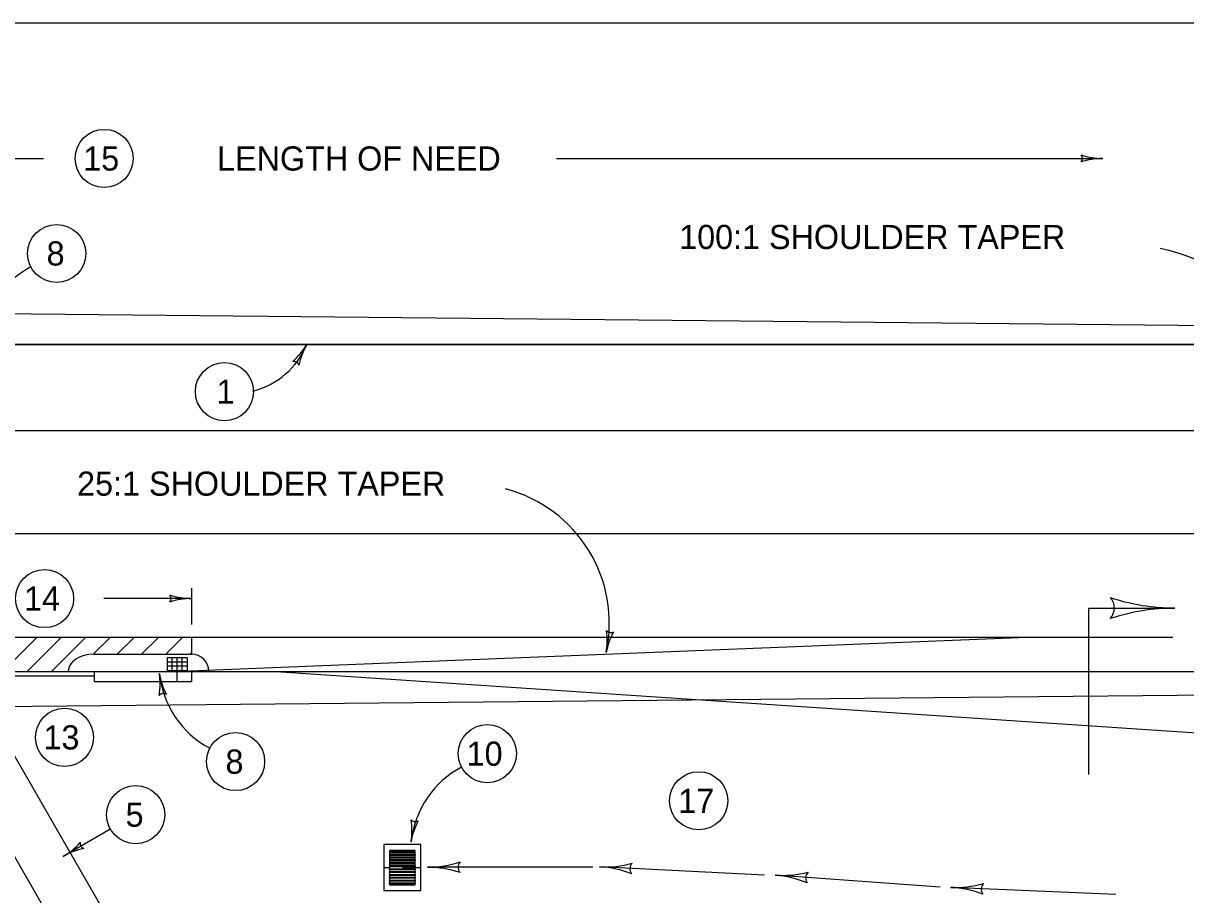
# Model space of a CAD drawing. Extents: x -617 to 43, y 30 to 431.
# Drawn here: x -503.7 to -368.6, y 329.4 to 430.7 of the extents above; entities that cross this region are included whole.
import ezdxf

# ---------------------------------------------------------------- set-up
doc = ezdxf.new("R2010")
doc.units = 0
for name, color, linetype in [('BR 2020 Reprint', 7, 'Continuous'), ('R_IN_LWRK_PR', 7, 'Continuous'), ('R_OR_NAMEBOUND_PR', 7, 'Continuous'), ('R_PL_CANDG_PR', 7, 'Continuous'), ('R_PL_CHAN_FLOW_PR', 7, 'Continuous'), ('R_PL_ESH_PR', 7, 'Continuous'), ('R_PL_GRAILRT_PR', 7, 'Continuous'), ('R_PL_PCL_PR', 7, 'Continuous'), ('R_PL_SHALL_CONC_FLOW_EX', 7, 'Continuous'), ('R_TS_DIM_PR', 7, 'Continuous'), ('R_TS_TS_PR', 7, 'Continuous'), ('RW 2024 Reprint', 7, 'Continuous')]:
    doc.layers.add(name, color=color, linetype=linetype)

msp = doc.modelspace()

# ---------------------------------------------------------------- linework, layer by layer
at = {"layer": 'BR 2020 Reprint'}
for p, q in [((-544.92, 383.35), (-82.36, 383.35)), ((-531.06, 359.35), (-370.13, 359.35))]:
    msp.add_line(p, q, dxfattribs=at)
at = {"layer": 'R_IN_LWRK_PR'}
for p, q in [((-506.12, 355.35), (-502.12, 359.35)), ((-503.29, 355.35), (-499.29, 359.35)), ((-500.46, 355.35), (-496.46, 359.35)), ((-495.62, 357.35), (-493.62, 359.35)), ((-492.82, 357.35), (-490.82, 359.35)), ((-489.99, 357.35), (-487.99, 359.35)), ((-487.19, 357.35), (-485.19, 359.35)), ((-484.18, 359.32), (-484.18, 357.35)), ((-484.36, 357.35), (-484.18, 357.53))]:
    msp.add_line(p, q, dxfattribs=at)
at = {"layer": 'R_OR_NAMEBOUND_PR'}
msp.add_lwpolyline([(-616.84, 30.21), (43.16, 30.21), (43.16, 430.71), (-616.84, 430.71)], close=True, dxfattribs=at)
at = {"layer": 'R_PL_CANDG_PR'}
msp.add_line((-517.52, 354.85), (-495.52, 354.85), dxfattribs=at)
at = {"layer": 'R_PL_CHAN_FLOW_PR'}
for p, q in [((-437.54, 332.58), (-456.75, 332.58)), ((-417.59, 331.67), (-436.77, 332.62)), ((-397.19, 330.26), (-416.35, 331.66)), ((-376.76, 329.41), (-395.95, 330.24))]:
    msp.add_line(p, q, dxfattribs=at)
for centre, radius, start, end in [((-456.75, 344.39), 11.81, 270, 288.6688), ((-456.75, 320.77), 11.81, 71.3472, 89.9939), ((-456.75, 344.39), 11.81, 269.9878, 270), ((-452.26, 332.58), 0.945, 138.7746, 220.8913), ((-436.19, 344.42), 11.81, 267.154, 267.1663), ((-436.19, 344.42), 11.81, 267.1663, 285.835), ((-437.36, 320.83), 11.81, 68.5134, 87.1601), ((-432.29, 332.4), 0.945, 135.9409, 218.0576), ((-415.49, 343.44), 11.81, 265.8231, 284.4919), ((-417.21, 319.87), 11.81, 67.1703, 85.817), ((-415.49, 343.44), 11.81, 265.8109, 265.8231), ((-411.87, 331.33), 0.945, 134.5977, 216.7144), ((-395.45, 342.04), 11.81, 267.5264, 267.5386), ((-395.45, 342.04), 11.81, 267.5386, 286.2074), ((-396.46, 318.44), 11.81, 68.8858, 87.5325), ((-391.47, 330.04), 0.945, 136.3132, 218.4299)]:
    msp.add_arc(centre, radius, start, end, dxfattribs=at)
at = {"layer": 'R_PL_ESH_PR'}
for p, q in [((-544.69, 397.35), (-344.69, 395.35)), ((-487.86, 304.54), (-516.42, 353.97)), ((-508.05, 351.24), (-292.72, 353.35)), ((-482.66, 307.22), (-508.05, 351.24))]:
    msp.add_line(p, q, dxfattribs=at)
at = {"layer": 'R_PL_GRAILRT_PR'}
for p, q in [((-496.31, 393.35), (-521.31, 393.35)), ((-135.95, 393.35), (-496.31, 393.35)), ((-517.52, 355.35), (-499.37, 355.35)), ((-499.37, 355.35), (-474.37, 355.35)), ((-474.37, 355.35), (-349.65, 347.04))]:
    msp.add_line(p, q, dxfattribs=at)
at = {"layer": 'R_PL_PCL_PR'}
msp.add_line((-127.27, 371.35), (-537.99, 371.35), dxfattribs=at)
at = {"layer": 'R_PL_SHALL_CONC_FLOW_EX'}
for p, q in [((-495.52, 357.35), (-484.18, 357.35)), ((-487.01, 356.92), (-487.01, 355.43)), ((-484.69, 356.92), (-487.01, 356.92)), ((-486.43, 355.43), (-486.43, 356.92)), ((-485.85, 355.43), (-485.85, 356.92)), ((-485.27, 355.43), (-485.27, 356.92)), ((-484.69, 356.92), (-484.69, 355.43)), ((-498.52, 355.35), (-482.18, 355.35)), ((-495.52, 355.35), (-495.52, 354.19)), ((-484.69, 356.41), (-487.01, 356.41)), ((-484.69, 355.95), (-487.01, 355.95)), ((-484.69, 355.43), (-487.01, 355.43)), ((-485.85, 354.19), (-485.85, 355.36)), ((-485.85, 355.35), (-485.85, 355.35)), ((-484.18, 355.35), (-484.18, 354.19)), ((-495.52, 354.19), (-484.18, 354.19)), ((-485.85, 354.19), (-485.85, 354.19)), ((-461.85, 335.21), (-461.85, 332.54)), ((-457.52, 335.21), (-461.85, 335.21)), ((-457.52, 335.21), (-461.85, 335.21)), ((-461.85, 335.21), (-461.85, 335.21)), ((-461.85, 335.21), (-461.85, 329.87)), ((-457.52, 329.87), (-457.52, 335.21)), ((-457.52, 335.21), (-457.52, 335.21)), ((-457.52, 332.54), (-457.52, 335.21)), ((-458.18, 334.54), (-461.18, 334.54)), ((-461.18, 334.54), (-461.18, 334.54)), ((-461.18, 334.54), (-461.18, 330.54)), ((-458.18, 334.54), (-461.18, 334.54)), ((-461.18, 334.54), (-461.18, 332.54)), ((-461.18, 334.43), (-461.18, 334.4)), ((-461.18, 334.43), (-461.18, 334.35)), ((-458.18, 334.43), (-461.18, 334.43)), ((-461.18, 334.4), (-461.18, 334.32)), ((-458.18, 334.4), (-461.18, 334.4)), ((-461.18, 334.35), (-461.18, 334.32)), ((-461.18, 334.35), (-458.18, 334.35)), ((-461.18, 334.32), (-458.18, 334.32)), ((-461.18, 334.1), (-461.18, 334.07)), ((-461.18, 334.1), (-461.18, 334.02)), ((-458.18, 334.1), (-461.18, 334.1)), ((-461.18, 334.07), (-461.18, 333.99)), ((-458.18, 334.07), (-461.18, 334.07)), ((-461.18, 334.02), (-461.18, 333.99)), ((-461.18, 334.02), (-458.18, 334.02)), ((-461.18, 333.99), (-458.18, 333.99)), ((-461.18, 333.77), (-461.18, 333.74)), ((-461.18, 333.77), (-461.18, 333.69)), ((-458.18, 333.77), (-461.18, 333.77)), ((-461.18, 333.74), (-461.18, 333.66)), ((-458.18, 333.74), (-461.18, 333.74)), ((-458.18, 330.54), (-458.18, 334.54)), ((-458.18, 334.54), (-458.18, 334.54)), ((-458.18, 332.54), (-458.18, 334.54)), ((-458.18, 334.43), (-458.18, 334.4)), ((-458.18, 334.35), (-458.18, 334.43)), ((-458.18, 334.32), (-458.18, 334.4)), ((-458.18, 334.35), (-458.18, 334.32)), ((-458.18, 334.1), (-458.18, 334.07)), ((-458.18, 334.02), (-458.18, 334.1)), ((-458.18, 333.99), (-458.18, 334.07)), ((-458.18, 334.02), (-458.18, 333.99)), ((-458.18, 333.77), (-458.18, 333.74)), ((-458.18, 333.69), (-458.18, 333.77)), ((-458.18, 333.66), (-458.18, 333.74)), ((-461.85, 332.54), (-461.85, 329.87)), ((-461.85, 332.54), (-461.18, 332.54)), ((-461.18, 333.69), (-461.18, 333.66)), ((-461.18, 333.69), (-458.18, 333.69)), ((-461.18, 333.66), (-458.18, 333.66)), ((-461.18, 333.44), (-461.18, 333.41)), ((-461.18, 333.44), (-461.18, 333.36)), ((-458.18, 333.44), (-461.18, 333.44)), ((-461.18, 333.41), (-461.18, 333.33)), ((-458.18, 333.41), (-461.18, 333.41)), ((-461.18, 333.36), (-461.18, 333.33)), ((-461.18, 333.36), (-458.18, 333.36)), ((-461.18, 333.33), (-458.18, 333.33)), ((-461.18, 333.11), (-461.18, 333.08)), ((-461.18, 333.11), (-461.18, 333.02)), ((-458.18, 333.11), (-461.18, 333.11)), ((-461.18, 333.08), (-461.18, 333)), ((-458.18, 333.08), (-461.18, 333.08)), ((-461.18, 333.02), (-461.18, 333)), ((-461.18, 333.02), (-458.18, 333.02)), ((-461.18, 333), (-458.18, 333)), ((-461.18, 332.78), (-461.18, 332.75)), ((-461.18, 332.78), (-461.18, 332.69)), ((-458.18, 332.78), (-461.18, 332.78)), ((-461.18, 332.75), (-461.18, 332.67)), ((-458.18, 332.75), (-461.18, 332.75)), ((-461.18, 332.69), (-461.18, 332.67)), ((-461.18, 332.69), (-458.18, 332.69)), ((-461.18, 332.67), (-458.18, 332.67)), ((-461.18, 332.54), (-461.18, 330.54)), ((-461.18, 332.39), (-461.18, 332.41)), ((-461.18, 332.33), (-461.18, 332.41)), ((-461.18, 332.41), (-458.18, 332.41)), ((-461.18, 332.3), (-461.18, 332.39)), ((-461.18, 332.39), (-458.18, 332.39)), ((-459.68, 332.54), (-459.68, 332.54)), ((-459.68, 332.54), (-459.68, 332.54)), ((-459.68, 332.54), (-458.18, 332.54)), ((-458.18, 333.69), (-458.18, 333.66)), ((-458.18, 333.44), (-458.18, 333.41)), ((-458.18, 333.36), (-458.18, 333.44)), ((-458.18, 333.33), (-458.18, 333.41)), ((-458.18, 333.36), (-458.18, 333.33)), ((-458.18, 333.11), (-458.18, 333.08)), ((-458.18, 333.02), (-458.18, 333.11)), ((-458.18, 333), (-458.18, 333.08)), ((-458.18, 333.02), (-458.18, 333)), ((-458.18, 332.78), (-458.18, 332.75)), ((-458.18, 332.69), (-458.18, 332.78)), ((-458.18, 332.67), (-458.18, 332.75)), ((-458.18, 332.69), (-458.18, 332.67)), ((-458.18, 330.54), (-458.18, 332.54)), ((-458.18, 332.54), (-457.52, 332.54)), ((-458.18, 332.39), (-458.18, 332.41)), ((-458.18, 332.41), (-458.18, 332.33)), ((-458.18, 332.39), (-458.18, 332.3)), ((-457.52, 329.87), (-457.52, 332.54)), ((-461.18, 332.3), (-461.18, 332.33)), ((-458.18, 332.33), (-461.18, 332.33)), ((-458.18, 332.3), (-461.18, 332.3)), ((-461.18, 332.05), (-461.18, 332.08)), ((-461.18, 332), (-461.18, 332.08)), ((-461.18, 332.08), (-458.18, 332.08)), ((-461.18, 331.97), (-461.18, 332.05)), ((-461.18, 332.05), (-458.18, 332.05)), ((-461.18, 331.97), (-461.18, 332)), ((-458.18, 332), (-461.18, 332)), ((-458.18, 331.97), (-461.18, 331.97)), ((-461.18, 331.72), (-461.18, 331.75)), ((-461.18, 331.67), (-461.18, 331.75)), ((-461.18, 331.75), (-458.18, 331.75)), ((-461.18, 331.64), (-461.18, 331.72)), ((-461.18, 331.72), (-458.18, 331.72)), ((-461.18, 331.64), (-461.18, 331.67)), ((-458.18, 331.67), (-461.18, 331.67)), ((-458.18, 331.64), (-461.18, 331.64)), ((-461.18, 331.39), (-461.18, 331.42)), ((-461.18, 331.34), (-461.18, 331.42)), ((-461.18, 331.42), (-458.18, 331.42)), ((-461.18, 331.31), (-461.18, 331.39)), ((-461.18, 331.39), (-458.18, 331.39)), ((-461.18, 331.31), (-461.18, 331.34)), ((-458.18, 331.34), (-461.18, 331.34)), ((-458.18, 331.31), (-461.18, 331.31)), ((-461.18, 331.06), (-461.18, 331.09)), ((-461.18, 331.01), (-461.18, 331.09)), ((-461.18, 331.09), (-458.18, 331.09)), ((-461.18, 330.98), (-461.18, 331.06)), ((-461.18, 331.06), (-458.18, 331.06)), ((-458.18, 332.3), (-458.18, 332.33)), ((-458.18, 332.05), (-458.18, 332.08)), ((-458.18, 332.08), (-458.18, 332)), ((-458.18, 332.05), (-458.18, 331.97)), ((-458.18, 331.97), (-458.18, 332)), ((-458.18, 331.72), (-458.18, 331.75)), ((-458.18, 331.75), (-458.18, 331.67)), ((-458.18, 331.72), (-458.18, 331.64)), ((-458.18, 331.64), (-458.18, 331.67)), ((-458.18, 331.39), (-458.18, 331.42)), ((-458.18, 331.42), (-458.18, 331.34)), ((-458.18, 331.39), (-458.18, 331.31)), ((-458.18, 331.31), (-458.18, 331.34)), ((-458.18, 331.06), (-458.18, 331.09)), ((-458.18, 331.09), (-458.18, 331.01)), ((-458.18, 331.06), (-458.18, 330.98)), ((-461.85, 329.87), (-457.52, 329.87)), ((-461.85, 329.87), (-457.52, 329.87)), ((-461.85, 329.87), (-461.85, 329.87)), ((-461.18, 330.98), (-461.18, 331.01)), ((-458.18, 331.01), (-461.18, 331.01)), ((-458.18, 330.98), (-461.18, 330.98)), ((-461.18, 330.73), (-461.18, 330.76)), ((-461.18, 330.67), (-461.18, 330.76)), ((-461.18, 330.76), (-458.18, 330.76)), ((-461.18, 330.65), (-461.18, 330.73)), ((-461.18, 330.73), (-458.18, 330.73)), ((-461.18, 330.65), (-461.18, 330.67)), ((-458.18, 330.67), (-461.18, 330.67)), ((-458.18, 330.65), (-461.18, 330.65)), ((-461.18, 330.54), (-458.18, 330.54)), ((-461.18, 330.54), (-461.18, 330.54)), ((-461.18, 330.54), (-458.18, 330.54)), ((-458.18, 330.98), (-458.18, 331.01)), ((-458.18, 330.73), (-458.18, 330.76)), ((-458.18, 330.76), (-458.18, 330.67)), ((-458.18, 330.73), (-458.18, 330.65)), ((-458.18, 330.65), (-458.18, 330.67)), ((-458.18, 330.54), (-458.18, 330.54)), ((-457.52, 329.87), (-457.52, 329.87))]:
    msp.add_line(p, q, dxfattribs=at)
msp.add_arc((-484.18, 355.35), 2, 0, 90, dxfattribs=at)
msp.add_ellipse((-495.52, 355.35), major_axis=(-3, 0), ratio=0.666667, start_param=4.712389, end_param=6.283185, dxfattribs=at)
at = {"layer": 'R_TS_DIM_PR'}
for p, q in [((-541.13, 414.99), (-501.4, 414.99)), ((-441.75, 414.99), (-378.29, 414.99)), ((-484.18, 365.02), (-484.18, 360.82)), ((-484.18, 363.82), (-494.37, 363.82)), ((-493.69, 336.99), (-499.09, 333.85))]:
    msp.add_line(p, q, dxfattribs=at)
for centre in [(-494.34, 414.99), (-499.86, 403.94), (-480.36, 387.88), (-501.27, 363.82), (-498.95, 347.68), (-449.81, 345.79), (-479.07, 344.87), (-425.24, 340.31), (-490.68, 338.69)]:
    msp.add_circle(centre, 3.38, dxfattribs=at)
for centre, radius, start, end in [((-381.26, 414.99), 0.625, 318.7746, 40.8913), ((-378.29, 422.81), 7.82, 251.3472, 269.9939), ((-378.29, 407.17), 7.82, 90, 108.6688), ((-378.29, 407.17), 7.82, 89.9878, 90), ((-375.07, 386.13), 18.7, 30.534, 79.2812), ((-497.56, 392.5), 11.22, 118.1678, 173.8143), ((-479.31, 396.87), 9.21, 284.1192, 337.5938), ((-477.61, 397.32), 7.87, 311.1871, 329.8339), ((-463.99, 389.4), 7.87, 149.84, 168.5088), ((-463.99, 389.4), 7.87, 149.8277, 149.84), ((-472.3, 390.77), 0.63, 18.6146, 100.7313), ((-451.74, 360.97), 16.11, 347.6994, 75.4428), ((-487.18, 363.82), 0.63, 318.7746, 40.8913), ((-484.18, 355.95), 7.87, 90, 108.6688), ((-484.18, 371.7), 7.87, 251.3472, 269.9939), ((-484.18, 355.95), 7.87, 89.9878, 90), ((-443.75, 358.96), 7.87, 349.5978, 8.2665), ((-428.26, 356.11), 7.87, 150.9449, 169.5916), ((-435.46, 360.48), 0.63, 218.3724, 300.489), ((-443.75, 358.96), 7.87, 349.5855, 349.5978), ((-476.77, 356.31), 11.22, 186.1857, 241.8322), ((-495.7, 353.85), 7.87, 350.4729, 9.1416), ((-480.15, 356.35), 7.87, 189.1477, 207.7945), ((-495.7, 353.85), 7.87, 9.1416, 9.1539), ((-487.45, 352.15), 0.63, 58.2503, 140.367), ((-447.51, 334.34), 11.22, 118.1678, 173.8143), ((-458.19, 338.51), 0.63, 219.633, 301.7497), ((-466.44, 336.8), 7.87, 350.8584, 9.5271), ((-450.89, 334.3), 7.87, 152.2055, 170.8523), ((-503.04, 340.66), 7.87, 300.1243, 318.7931), ((-496.5, 335.36), 0.63, 168.8989, 251.0156), ((-466.44, 336.8), 7.87, 350.8461, 350.8584), ((-495.13, 327.04), 7.87, 101.4715, 120.1182), ((-503.04, 340.66), 7.87, 300.1121, 300.1243)]:
    msp.add_arc(centre, radius, start, end, dxfattribs=at)
at = {"layer": 'R_TS_TS_PR'}
for p, q in [((-379.9, 343.35), (-379.9, 362.72)), ((-379.9, 362.72), (-369.9, 362.72))]:
    msp.add_line(p, q, dxfattribs=at)
for centre, radius, start, end in [((-378.81, 362.72), 1.87, 318.7746, 40.8913), ((-369.9, 386.16), 23.44, 251.3472, 269.9939), ((-378.81, 362.72), 1.87, 318.7746, 40.8913), ((-369.9, 386.16), 23.44, 251.3472, 269.9939), ((-369.9, 339.28), 23.44, 90, 108.6688), ((-369.9, 339.28), 23.44, 90, 108.6688), ((-369.9, 339.28), 23.44, 89.9878, 90), ((-369.9, 339.28), 23.44, 89.9878, 90)]:
    msp.add_arc(centre, radius, start, end, dxfattribs=at)
at = {"layer": 'RW 2024 Reprint'}
for p, q in [((-538.16, 393.35), (-82.36, 393.35)), ((-487.26, 355.32), (-387.06, 359.35)), ((-498.72, 355.35), (-82.36, 355.35))]:
    msp.add_line(p, q, dxfattribs=at)

# ---------------------------------------------------------------- texts
at = {"layer": 'R_TS_DIM_PR'}
for s, height, p in [('15', 2.808, (-496.77, 413.58)), ('LENGTH OF NEED', 2.808, (-481.21, 413.58)), ('100:1 SHOULDER TAPER', 2.808, (-427.51, 404.46)), ('8', 2.81, (-501.03, 402.54)), ('1', 2.81, (-481.29, 386.47)), ('25:1 SHOULDER TAPER', 2.808, (-497.48, 375.78)), ('14', 2.808, (-503.65, 362.42)), ('13', 2.808, (-501.39, 346.28)), ('10', 2.808, (-452.21, 344.38)), ('8', 2.81, (-480.24, 343.46)), ('17', 2.808, (-427.61, 338.9)), ('5', 2.81, (-491.85, 337.29))]:
    msp.add_text(s, height=height, dxfattribs=at).set_placement(p)

doc.saveas('drawing.dxf')
